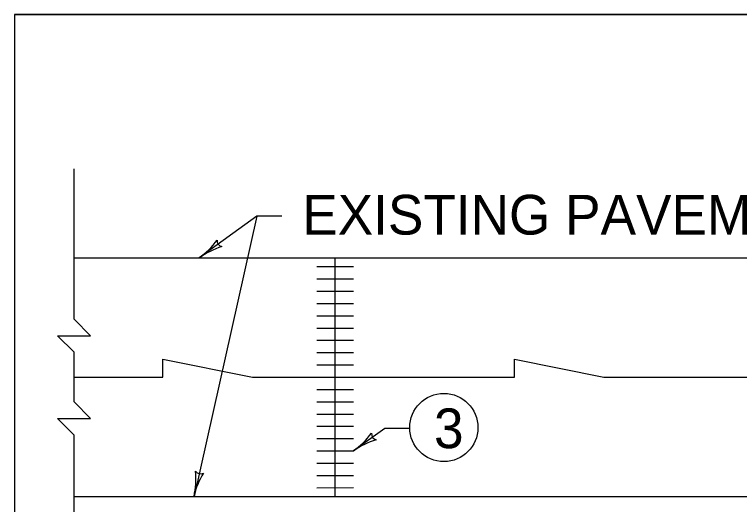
# Model space of a CAD drawing. Extents: x 1007 to 1035.5, y 1000.5 to 1021.5.
# Drawn here: x 1007 to 1010.648, y 1019.034 to 1021.5 of the extents above; entities that cross this region are included whole.
import ezdxf

# ---------------------------------------------------------------- set-up
doc = ezdxf.new("R2010")
doc.units = 0
for name, color, linetype in [('Level 1', 7, 'Continuous'), ('Level 10', 7, 'Continuous'), ('Level 11', 7, 'Continuous')]:
    doc.layers.add(name, color=color, linetype=linetype)

msp = doc.modelspace()

# ---------------------------------------------------------------- linework, layer by layer
at = {"layer": 'Level 1'}
for p, q in [((1007.2996, 1020.0916), (1007.2996, 1020.7233)), ((1008.2197, 1020.4856), (1007.9033, 1019.0749)), ((1008.2197, 1020.4856), (1007.9299, 1020.2749)), ((1008.3447, 1020.4856), (1008.2197, 1020.4856)), ((1007.2996, 1020.2749), (1013.8778, 1020.2749)), ((1008.6135, 1019.0749), (1008.6134, 1020.2749)), ((1008.5207, 1020.2311), (1008.7061, 1020.2311)), ((1008.5207, 1020.1693), (1008.7061, 1020.1693)), ((1008.5207, 1020.1075), (1008.7061, 1020.1074)), ((1008.5208, 1020.0457), (1008.7061, 1020.0457)), ((1008.5208, 1019.9838), (1008.7061, 1019.9839)), ((1008.5207, 1019.9221), (1008.7061, 1019.9221)), ((1008.5208, 1019.8603), (1008.7061, 1019.8603)), ((1008.5208, 1019.7984), (1008.7062, 1019.7985)), ((1007.7467, 1019.6749), (1007.7467, 1019.7649)), ((1007.7467, 1019.7649), (1008.1967, 1019.6749)), ((1009.5153, 1019.6749), (1009.5153, 1019.7649)), ((1009.5153, 1019.7649), (1009.9653, 1019.6749)), ((1008.5208, 1019.7367), (1008.7062, 1019.7368)), ((1007.2996, 1019.6749), (1007.7467, 1019.6749)), ((1008.1967, 1019.6749), (1009.5153, 1019.6749)), ((1009.9653, 1019.6749), (1011.9535, 1019.6749)), ((1008.5208, 1019.6132), (1008.7061, 1019.6131)), ((1008.5208, 1019.5513), (1008.7062, 1019.5513)), ((1008.5208, 1019.4895), (1008.7062, 1019.4895)), ((1008.5208, 1019.4278), (1008.7062, 1019.4277)), ((1008.8639, 1019.4159), (1008.7062, 1019.3041)), ((1008.9889, 1019.4159), (1008.8639, 1019.4159)), ((1008.5208, 1019.3658), (1008.7062, 1019.3659)), ((1008.5208, 1019.3041), (1008.7062, 1019.3041)), ((1007.2996, 1018.5927), (1007.2996, 1019.2583)), ((1008.5208, 1019.2423), (1008.7062, 1019.2423)), ((1008.5208, 1019.1805), (1008.7062, 1019.1805)), ((1008.5208, 1019.1187), (1008.7063, 1019.1188)), ((1007.2996, 1019.0749), (1012.1252, 1019.0749))]:
    msp.add_line(p, q, dxfattribs=at)
for points in [[(1007.2996, 1019.6749), (1007.2996, 1019.7999), (1007.2163, 1019.8833), (1007.3829, 1019.8833), (1007.2996, 1019.9666), (1007.2996, 1020.0916)], [(1007.2996, 1019.2583), (1007.2996, 1019.3833), (1007.2163, 1019.4666), (1007.3829, 1019.4666), (1007.2996, 1019.5499), (1007.2996, 1019.6749)]]:
    msp.add_lwpolyline(points, dxfattribs=at)
msp.add_circle((1009.1604, 1019.4213), 0.1716, dxfattribs=at)
for centre, radius, start, end in [((1007.7002, 1020.5909), 0.3906, 306.0195, 324.6883), ((1008.0501, 1020.3622), 0.0312, 174.7941, 256.9108), ((1008.1596, 1019.959), 0.3906, 107.3667, 126.0134), ((1007.7002, 1020.5909), 0.3906, 306.0073, 306.0195), ((1008.4803, 1019.6228), 0.3906, 305.3339, 324.0027), ((1008.8274, 1019.39), 0.0312, 174.1085, 256.2252), ((1008.9321, 1018.9854), 0.3906, 106.681, 125.3278), ((1008.4803, 1019.6228), 0.3906, 305.3217, 305.3339), ((1008.2843, 1018.9894), 0.3906, 148.7048, 167.3515), ((1007.5221, 1019.1603), 0.3906, 347.3696, 6.0248), ((1007.9358, 1019.2198), 0.0312, 216.1322, 298.2489)]:
    msp.add_arc(centre, radius, start, end, dxfattribs=at)
at = {"layer": 'Level 10'}
for q in [(1035.5, 1021.5), (1007, 1000.5)]:
    msp.add_line((1007, 1021.5), q, dxfattribs=at)
at = {"layer": 'Level 11'}
msp.add_lwpolyline([(1007, 1000.5), (1035.5, 1000.5), (1035.5, 1021.5), (1007, 1021.5)], close=True, dxfattribs=at)

# ---------------------------------------------------------------- texts
at = {"layer": 'Level 1'}
for s, p in [('EXISTING PAVEMENT EDGE', (1008.4479, 1020.3924)), ('3', (1009.1108, 1019.3175))]:
    msp.add_text(s, height=0.2, dxfattribs=at).set_placement(p)

doc.saveas('drawing.dxf')
